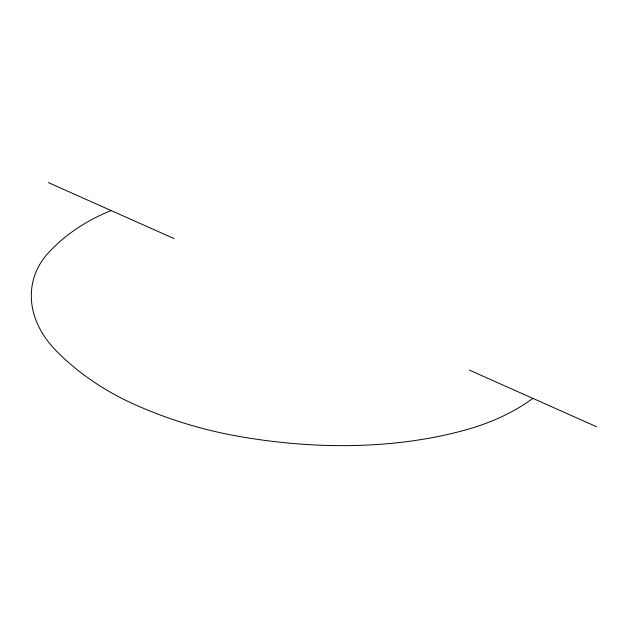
<?xml version="1.0" encoding="UTF-8"?>
<svg xmlns="http://www.w3.org/2000/svg" width="628" height="628" viewBox="0 0 628 628"><rect width="100%" height="100%" fill="white"/><g stroke="black" fill="none" stroke-linecap="round" stroke-linejoin="round"><path stroke-width="0.94" d="M48.325 182.583L174.129 238.616M469.351 370.088L596.6 426.757M111.172 210.576A223.058 176.437 21 0 0 48.631 252.558A105.049 80.141 13.4 0 0 55.397 349.961A207.609 151.497 18.1 0 0 134.376 404.377A305.357 209.823 19.3 0 0 235.845 435.832A429.795 273.565 18.7 0 0 465.623 429.937A297.805 201.023 22.4 0 0 532.921 398.395"/></g></svg>
